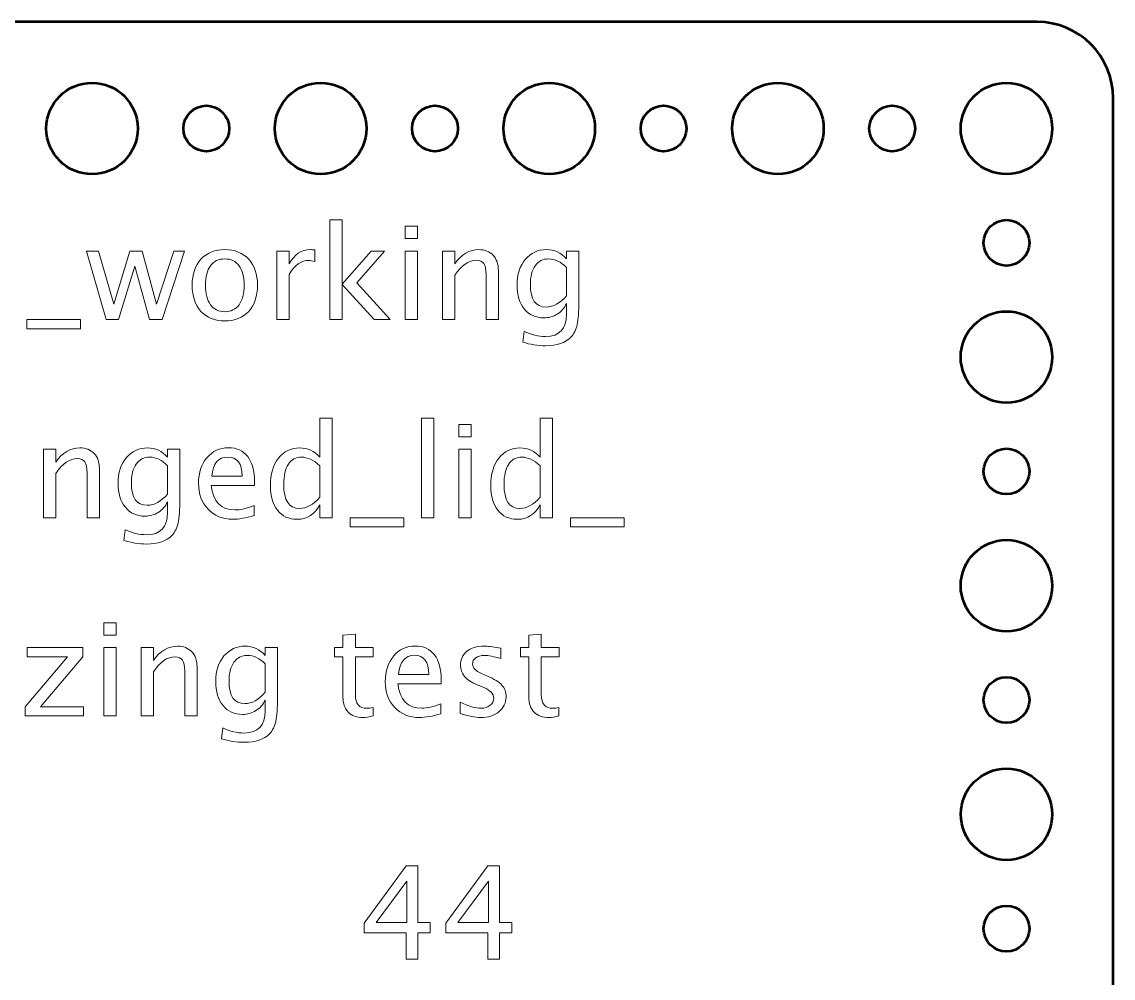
# Model space of a CAD drawing. Header units: centimetres. Extents: x -10.4 to 10.4, y -14.9 to 14.9.
# Drawn here: x 3.29 to 10.45, y 8.67 to 14.95 of the extents above; entities that cross this region are included whole.
import ezdxf

# ---------------------------------------------------------------- set-up
doc = ezdxf.new("R2010")
doc.units = ezdxf.units.CM
doc.header["$MEASUREMENT"] = 0
doc.layers.add('Layer 1', color=7, linetype='Continuous')

msp = doc.modelspace()

# ---------------------------------------------------------------- linework, layer by layer
at = {"layer": 'Layer 1', "lineweight": 53}
for centre, major_axis in [((9.74999, 14.24999), (0, 0.30001)), ((9.75, 13.5), (0, 0.15)), ((9.74999, 12.74999), (0, 0.30001)), ((9.75, 12), (0, 0.15)), ((9.74999, 11.24999), (0, 0.30001)), ((9.75, 10.5), (0, 0.15)), ((9.75001, 9.75001), (0, 0.30001)), ((9.75, 9), (0, 0.15))]:
    msp.add_ellipse(centre, major_axis=major_axis, ratio=1, dxfattribs=at)
for points, knots in [([(-10.45, -14.45), (-10.45, -14.45), (-10.45, 14.45), (-10.45, 14.45), (-10.45, 14.45), (-10.45, 14.72614), (-10.22614, 14.95), (-9.95, 14.95), (-9.95, 14.95), (-9.95, 14.95), (9.95, 14.95), (9.95, 14.95), (9.95, 14.95), (10.22614, 14.95), (10.45, 14.72614), (10.45, 14.45), (10.45, 14.45), (10.45, 14.45), (10.45, -14.45), (10.45, -14.45), (10.45, -14.45), (10.45, -14.72614), (10.22614, -14.95), (9.95, -14.95), (9.95, -14.95), (9.95, -14.95), (-9.95, -14.95), (-9.95, -14.95), (-9.95, -14.95), (-10.22614, -14.95), (-10.45, -14.72614), (-10.45, -14.45)], [0, 0, 0, 0, 0.1111111, 0.1111111, 0.1111111, 0.1111111, 0.2222222, 0.2222222, 0.2222222, 0.2222222, 0.3333333, 0.3333333, 0.3333333, 0.3333333, 0.4444444, 0.4444444, 0.4444444, 0.4444444, 0.5555556, 0.5555556, 0.5555556, 0.5555556, 0.6666667, 0.6666667, 0.6666667, 0.6666667, 0.7777778, 0.7777778, 0.7777778, 0.7777778, 1, 1, 1, 1]), ([(4.05, 14.25), (4.05, 14.41569), (3.91569, 14.55), (3.75, 14.55), (3.75, 14.55), (3.58431, 14.55), (3.45, 14.41569), (3.45, 14.25), (3.45, 14.25), (3.45, 14.08431), (3.58431, 13.95), (3.75, 13.95), (3.75, 13.95), (3.91569, 13.95), (4.05, 14.08431), (4.05, 14.25)], [0, 0, 0, 0, 0.2, 0.2, 0.2, 0.2, 0.4, 0.4, 0.4, 0.4, 0.6, 0.6, 0.6, 0.6, 1, 1, 1, 1]), ([(5.55, 14.25), (5.55, 14.41569), (5.41569, 14.55), (5.25, 14.55), (5.25, 14.55), (5.08431, 14.55), (4.95, 14.41569), (4.95, 14.25), (4.95, 14.25), (4.95, 14.08431), (5.08431, 13.95), (5.25, 13.95), (5.25, 13.95), (5.41569, 13.95), (5.55, 14.08431), (5.55, 14.25)], [0, 0, 0, 0, 0.2, 0.2, 0.2, 0.2, 0.4, 0.4, 0.4, 0.4, 0.6, 0.6, 0.6, 0.6, 1, 1, 1, 1]), ([(7.05, 14.25), (7.05, 14.41569), (6.91569, 14.55), (6.75, 14.55), (6.75, 14.55), (6.58431, 14.55), (6.45, 14.41569), (6.45, 14.25), (6.45, 14.25), (6.45, 14.08431), (6.58431, 13.95), (6.75, 13.95), (6.75, 13.95), (6.91569, 13.95), (7.05, 14.08431), (7.05, 14.25)], [0, 0, 0, 0, 0.2, 0.2, 0.2, 0.2, 0.4, 0.4, 0.4, 0.4, 0.6, 0.6, 0.6, 0.6, 1, 1, 1, 1]), ([(8.55, 14.25), (8.55, 14.41569), (8.41569, 14.55), (8.25, 14.55), (8.25, 14.55), (8.08431, 14.55), (7.95, 14.41569), (7.95, 14.25), (7.95, 14.25), (7.95, 14.08431), (8.08431, 13.95), (8.25, 13.95), (8.25, 13.95), (8.41569, 13.95), (8.55, 14.08431), (8.55, 14.25)], [0, 0, 0, 0, 0.2, 0.2, 0.2, 0.2, 0.4, 0.4, 0.4, 0.4, 0.6, 0.6, 0.6, 0.6, 1, 1, 1, 1]), ([(4.65, 14.25), (4.65, 14.33284), (4.58284, 14.4), (4.5, 14.4), (4.5, 14.4), (4.41716, 14.4), (4.35, 14.33284), (4.35, 14.25), (4.35, 14.25), (4.35, 14.16716), (4.41716, 14.1), (4.5, 14.1), (4.5, 14.1), (4.58284, 14.1), (4.65, 14.16716), (4.65, 14.25)], [0, 0, 0, 0, 0.2, 0.2, 0.2, 0.2, 0.4, 0.4, 0.4, 0.4, 0.6, 0.6, 0.6, 0.6, 1, 1, 1, 1]), ([(6.15, 14.25), (6.15, 14.33284), (6.08284, 14.4), (6, 14.4), (6, 14.4), (5.91716, 14.4), (5.85, 14.33284), (5.85, 14.25), (5.85, 14.25), (5.85, 14.16716), (5.91716, 14.1), (6, 14.1), (6, 14.1), (6.08284, 14.1), (6.15, 14.16716), (6.15, 14.25)], [0, 0, 0, 0, 0.2, 0.2, 0.2, 0.2, 0.4, 0.4, 0.4, 0.4, 0.6, 0.6, 0.6, 0.6, 1, 1, 1, 1]), ([(7.65, 14.25), (7.65, 14.33284), (7.58284, 14.4), (7.5, 14.4), (7.5, 14.4), (7.41716, 14.4), (7.35, 14.33284), (7.35, 14.25), (7.35, 14.25), (7.35, 14.16716), (7.41716, 14.1), (7.5, 14.1), (7.5, 14.1), (7.58284, 14.1), (7.65, 14.16716), (7.65, 14.25)], [0, 0, 0, 0, 0.2, 0.2, 0.2, 0.2, 0.4, 0.4, 0.4, 0.4, 0.6, 0.6, 0.6, 0.6, 1, 1, 1, 1]), ([(9.15, 14.25), (9.15, 14.33284), (9.08284, 14.4), (9, 14.4), (9, 14.4), (8.91716, 14.4), (8.85, 14.33284), (8.85, 14.25), (8.85, 14.25), (8.85, 14.16716), (8.91716, 14.1), (9, 14.1), (9, 14.1), (9.08284, 14.1), (9.15, 14.16716), (9.15, 14.25)], [0, 0, 0, 0, 0.2, 0.2, 0.2, 0.2, 0.4, 0.4, 0.4, 0.4, 0.6, 0.6, 0.6, 0.6, 1, 1, 1, 1])]:
    msp.add_open_spline(points, degree=3, knots=knots, dxfattribs=at)
at = {"layer": 'Layer 1', "color": 5, "lineweight": 9}
for points, knots in [([(5.3092, 12.99732), (5.3092, 12.99732), (5.3092, 13.6501), (5.3092, 13.6501), (5.3092, 13.6501), (5.3092, 13.6501), (5.39048, 13.6501), (5.39048, 13.6501), (5.39048, 13.6501), (5.39048, 13.6501), (5.39048, 13.22832), (5.39048, 13.22832), (5.39048, 13.22832), (5.39048, 13.22832), (5.58098, 13.44606), (5.58098, 13.44606), (5.58098, 13.44606), (5.58098, 13.44606), (5.66875, 13.44606), (5.66875, 13.44606), (5.66875, 13.44606), (5.66875, 13.44606), (5.48672, 13.23665), (5.48672, 13.23665), (5.48672, 13.23665), (5.48672, 13.23665), (5.70685, 12.99732), (5.70685, 12.99732), (5.70685, 12.99732), (5.70685, 12.99732), (5.60215, 12.99732), (5.60215, 12.99732), (5.60215, 12.99732), (5.60215, 12.99732), (5.39048, 13.22747), (5.39048, 13.22747), (5.39048, 13.22747), (5.39048, 13.22747), (5.39048, 12.99732), (5.39048, 12.99732), (5.39048, 12.99732), (5.39048, 12.99732), (5.3092, 12.99732), (5.3092, 12.99732)], [0, 0, 0, 0, 0.0833333, 0.0833333, 0.0833333, 0.0833333, 0.1666667, 0.1666667, 0.1666667, 0.1666667, 0.25, 0.25, 0.25, 0.25, 0.3333333, 0.3333333, 0.3333333, 0.3333333, 0.4166667, 0.4166667, 0.4166667, 0.4166667, 0.5, 0.5, 0.5, 0.5, 0.5833333, 0.5833333, 0.5833333, 0.5833333, 0.6666667, 0.6666667, 0.6666667, 0.6666667, 0.75, 0.75, 0.75, 0.75, 0.8333333, 0.8333333, 0.8333333, 0.8333333, 1, 1, 1, 1]), ([(5.80408, 13.52818), (5.80408, 13.52818), (5.80408, 13.60946), (5.80408, 13.60946), (5.80408, 13.60946), (5.80408, 13.60946), (5.88536, 13.60946), (5.88536, 13.60946), (5.88536, 13.60946), (5.88536, 13.60946), (5.88536, 13.52818), (5.88536, 13.52818), (5.88536, 13.52818), (5.88536, 13.52818), (5.80408, 13.52818), (5.80408, 13.52818)], [0, 0, 0, 0, 0.2, 0.2, 0.2, 0.2, 0.4, 0.4, 0.4, 0.4, 0.6, 0.6, 0.6, 0.6, 1, 1, 1, 1]), ([(3.84276, 12.99732), (3.84276, 12.99732), (3.71407, 13.44606), (3.71407, 13.44606), (3.71407, 13.44606), (3.71407, 13.44606), (3.79337, 13.44606), (3.79337, 13.44606), (3.79337, 13.44606), (3.79337, 13.44606), (3.89201, 13.09765), (3.89201, 13.09765), (3.89201, 13.09765), (3.89201, 13.09765), (3.99841, 13.44606), (3.99841, 13.44606), (3.99841, 13.44606), (3.99841, 13.44606), (4.07969, 13.44606), (4.07969, 13.44606), (4.07969, 13.44606), (4.07969, 13.44606), (4.17325, 13.09821), (4.17325, 13.09821), (4.17325, 13.09821), (4.17325, 13.09821), (4.28642, 13.44606), (4.28642, 13.44606), (4.28642, 13.44606), (4.28642, 13.44606), (4.35585, 13.44606), (4.35585, 13.44606), (4.35585, 13.44606), (4.35585, 13.44606), (4.20937, 12.99732), (4.20937, 12.99732), (4.20937, 12.99732), (4.20937, 12.99732), (4.12809, 12.99732), (4.12809, 12.99732), (4.12809, 12.99732), (4.12809, 12.99732), (4.03185, 13.34728), (4.03185, 13.34728), (4.03185, 13.34728), (4.03185, 13.34728), (3.92404, 12.99732), (3.92404, 12.99732), (3.92404, 12.99732), (3.92404, 12.99732), (3.84276, 12.99732), (3.84276, 12.99732)], [0, 0, 0, 0, 0.0714286, 0.0714286, 0.0714286, 0.0714286, 0.1428571, 0.1428571, 0.1428571, 0.1428571, 0.2142857, 0.2142857, 0.2142857, 0.2142857, 0.2857143, 0.2857143, 0.2857143, 0.2857143, 0.3571429, 0.3571429, 0.3571429, 0.3571429, 0.4285714, 0.4285714, 0.4285714, 0.4285714, 0.5, 0.5, 0.5, 0.5, 0.5714286, 0.5714286, 0.5714286, 0.5714286, 0.6428571, 0.6428571, 0.6428571, 0.6428571, 0.7142857, 0.7142857, 0.7142857, 0.7142857, 0.7857143, 0.7857143, 0.7857143, 0.7857143, 0.8571429, 0.8571429, 0.8571429, 0.8571429, 1, 1, 1, 1]), ([(4.62128, 12.98716), (4.55538, 12.98716), (4.50317, 13.00819), (4.46478, 13.05024), (4.46478, 13.05024), (4.42626, 13.09229), (4.40707, 13.14944), (4.40707, 13.22155), (4.40707, 13.22155), (4.40707, 13.29351), (4.42626, 13.35052), (4.46478, 13.39243), (4.46478, 13.39243), (4.50317, 13.43434), (4.55538, 13.45537), (4.62128, 13.45537), (4.62128, 13.45537), (4.68718, 13.45537), (4.73939, 13.43434), (4.77777, 13.39243), (4.77777, 13.39243), (4.81629, 13.35052), (4.83549, 13.29351), (4.83549, 13.22155), (4.83549, 13.22155), (4.83549, 13.14944), (4.81629, 13.09229), (4.77777, 13.05024), (4.77777, 13.05024), (4.73939, 13.00819), (4.68718, 12.98716), (4.62128, 12.98716)], [0, 0, 0, 0, 0.1111111, 0.1111111, 0.1111111, 0.1111111, 0.2222222, 0.2222222, 0.2222222, 0.2222222, 0.3333333, 0.3333333, 0.3333333, 0.3333333, 0.4444444, 0.4444444, 0.4444444, 0.4444444, 0.5555556, 0.5555556, 0.5555556, 0.5555556, 0.6666667, 0.6666667, 0.6666667, 0.6666667, 0.7777778, 0.7777778, 0.7777778, 0.7777778, 1, 1, 1, 1]), ([(4.62114, 13.04812), (4.66135, 13.04812), (4.69268, 13.06322), (4.71498, 13.09356), (4.71498, 13.09356), (4.73713, 13.12376), (4.74828, 13.16651), (4.74828, 13.22155), (4.74828, 13.22155), (4.74828, 13.27644), (4.73713, 13.31905), (4.71498, 13.34925), (4.71498, 13.34925), (4.69268, 13.37931), (4.66135, 13.39441), (4.62114, 13.39441), (4.62114, 13.39441), (4.58078, 13.39441), (4.54945, 13.37931), (4.52744, 13.34925), (4.52744, 13.34925), (4.50528, 13.31905), (4.49428, 13.27644), (4.49428, 13.22155), (4.49428, 13.22155), (4.49428, 13.16651), (4.50528, 13.12376), (4.52744, 13.09356), (4.52744, 13.09356), (4.54945, 13.06322), (4.58078, 13.04812), (4.62114, 13.04812)], [0, 0, 0, 0, 0.1111111, 0.1111111, 0.1111111, 0.1111111, 0.2222222, 0.2222222, 0.2222222, 0.2222222, 0.3333333, 0.3333333, 0.3333333, 0.3333333, 0.4444444, 0.4444444, 0.4444444, 0.4444444, 0.5555556, 0.5555556, 0.5555556, 0.5555556, 0.6666667, 0.6666667, 0.6666667, 0.6666667, 0.7777778, 0.7777778, 0.7777778, 0.7777778, 1, 1, 1, 1]), ([(4.96277, 12.99732), (4.96277, 12.99732), (4.96277, 13.44606), (4.96277, 13.44606), (4.96277, 13.44606), (4.96277, 13.44606), (5.04405, 13.44606), (5.04405, 13.44606), (5.04405, 13.44606), (5.04405, 13.44606), (5.04405, 13.36125), (5.04405, 13.36125), (5.04405, 13.36125), (5.07637, 13.42404), (5.12321, 13.45537), (5.18474, 13.45537), (5.18474, 13.45537), (5.19306, 13.45537), (5.20181, 13.45466), (5.21084, 13.45325), (5.21084, 13.45325), (5.21084, 13.45325), (5.21084, 13.37719), (5.21084, 13.37719), (5.21084, 13.37719), (5.19673, 13.38185), (5.18432, 13.38425), (5.17359, 13.38425), (5.17359, 13.38425), (5.12194, 13.38425), (5.07876, 13.35377), (5.04405, 13.29267), (5.04405, 13.29267), (5.04405, 13.29267), (5.04405, 12.99732), (5.04405, 12.99732), (5.04405, 12.99732), (5.04405, 12.99732), (4.96277, 12.99732), (4.96277, 12.99732)], [0, 0, 0, 0, 0.0909091, 0.0909091, 0.0909091, 0.0909091, 0.1818182, 0.1818182, 0.1818182, 0.1818182, 0.2727273, 0.2727273, 0.2727273, 0.2727273, 0.3636364, 0.3636364, 0.3636364, 0.3636364, 0.4545455, 0.4545455, 0.4545455, 0.4545455, 0.5454545, 0.5454545, 0.5454545, 0.5454545, 0.6363636, 0.6363636, 0.6363636, 0.6363636, 0.7272727, 0.7272727, 0.7272727, 0.7272727, 0.8181818, 0.8181818, 0.8181818, 0.8181818, 1, 1, 1, 1]), ([(5.80408, 12.99732), (5.80408, 12.99732), (5.80408, 13.44606), (5.80408, 13.44606), (5.80408, 13.44606), (5.80408, 13.44606), (5.88536, 13.44606), (5.88536, 13.44606), (5.88536, 13.44606), (5.88536, 13.44606), (5.88536, 12.99732), (5.88536, 12.99732), (5.88536, 12.99732), (5.88536, 12.99732), (5.80408, 12.99732), (5.80408, 12.99732)], [0, 0, 0, 0, 0.2, 0.2, 0.2, 0.2, 0.4, 0.4, 0.4, 0.4, 0.6, 0.6, 0.6, 0.6, 1, 1, 1, 1]), ([(6.04877, 12.99732), (6.04877, 12.99732), (6.04877, 13.44606), (6.04877, 13.44606), (6.04877, 13.44606), (6.04877, 13.44606), (6.13005, 13.44606), (6.13005, 13.44606), (6.13005, 13.44606), (6.13005, 13.44606), (6.13005, 13.36125), (6.13005, 13.36125), (6.13005, 13.36125), (6.17309, 13.42404), (6.22587, 13.45537), (6.28824, 13.45537), (6.28824, 13.45537), (6.32747, 13.45537), (6.35865, 13.44309), (6.38165, 13.4184), (6.38165, 13.4184), (6.40465, 13.39384), (6.41623, 13.36068), (6.41623, 13.3192), (6.41623, 13.3192), (6.41623, 13.3192), (6.41623, 12.99732), (6.41623, 12.99732), (6.41623, 12.99732), (6.41623, 12.99732), (6.33494, 12.99732), (6.33494, 12.99732), (6.33494, 12.99732), (6.33494, 12.99732), (6.33494, 13.29267), (6.33494, 13.29267), (6.33494, 13.29267), (6.33494, 13.32597), (6.33001, 13.34968), (6.32027, 13.36379), (6.32027, 13.36379), (6.31039, 13.37804), (6.29416, 13.38509), (6.27144, 13.38509), (6.27144, 13.38509), (6.22149, 13.38509), (6.17436, 13.3525), (6.13005, 13.2873), (6.13005, 13.2873), (6.13005, 13.2873), (6.13005, 12.99732), (6.13005, 12.99732), (6.13005, 12.99732), (6.13005, 12.99732), (6.04877, 12.99732), (6.04877, 12.99732)], [0, 0, 0, 0, 0.0666667, 0.0666667, 0.0666667, 0.0666667, 0.1333333, 0.1333333, 0.1333333, 0.1333333, 0.2, 0.2, 0.2, 0.2, 0.2666667, 0.2666667, 0.2666667, 0.2666667, 0.3333333, 0.3333333, 0.3333333, 0.3333333, 0.4, 0.4, 0.4, 0.4, 0.4666667, 0.4666667, 0.4666667, 0.4666667, 0.5333333, 0.5333333, 0.5333333, 0.5333333, 0.6, 0.6, 0.6, 0.6, 0.6666667, 0.6666667, 0.6666667, 0.6666667, 0.7333333, 0.7333333, 0.7333333, 0.7333333, 0.8, 0.8, 0.8, 0.8, 0.8666667, 0.8666667, 0.8666667, 0.8666667, 1, 1, 1, 1]), ([(6.57596, 12.84831), (6.57596, 12.84831), (6.58556, 12.91858), (6.58556, 12.91858), (6.58556, 12.91858), (6.63269, 12.89657), (6.6794, 12.88556), (6.72554, 12.88556), (6.72554, 12.88556), (6.81712, 12.88556), (6.86298, 12.9341), (6.86298, 13.03105), (6.86298, 13.03105), (6.86298, 13.03105), (6.86298, 13.1016), (6.86298, 13.1016), (6.86298, 13.1016), (6.84887, 13.07183), (6.82884, 13.04883), (6.80273, 13.03232), (6.80273, 13.03232), (6.77662, 13.01581), (6.74756, 13.00748), (6.71552, 13.00748), (6.71552, 13.00748), (6.6612, 13.00748), (6.61816, 13.02695), (6.58641, 13.0659), (6.58641, 13.0659), (6.55466, 13.10485), (6.53871, 13.15762), (6.53871, 13.22423), (6.53871, 13.22423), (6.53871, 13.29238), (6.55677, 13.34798), (6.5929, 13.39102), (6.5929, 13.39102), (6.62916, 13.43392), (6.67587, 13.45537), (6.7333, 13.45537), (6.7333, 13.45537), (6.78354, 13.45537), (6.82686, 13.43505), (6.86298, 13.39427), (6.86298, 13.39427), (6.86298, 13.39427), (6.86298, 13.44606), (6.86298, 13.44606), (6.86298, 13.44606), (6.86298, 13.44606), (6.94427, 13.44606), (6.94427, 13.44606), (6.94427, 13.44606), (6.94427, 13.44606), (6.94427, 13.1198), (6.94427, 13.1198), (6.94427, 13.1198), (6.94427, 13.04967), (6.9406, 12.99774), (6.93326, 12.96402), (6.93326, 12.96402), (6.92606, 12.93029), (6.91223, 12.90263), (6.89219, 12.88119), (6.89219, 12.88119), (6.85663, 12.84351), (6.80104, 12.8246), (6.72554, 12.8246), (6.72554, 12.8246), (6.67375, 12.8246), (6.62394, 12.8325), (6.57596, 12.84831)], [0, 0, 0, 0, 0.0526316, 0.0526316, 0.0526316, 0.0526316, 0.1052632, 0.1052632, 0.1052632, 0.1052632, 0.1578947, 0.1578947, 0.1578947, 0.1578947, 0.2105263, 0.2105263, 0.2105263, 0.2105263, 0.2631579, 0.2631579, 0.2631579, 0.2631579, 0.3157895, 0.3157895, 0.3157895, 0.3157895, 0.3684211, 0.3684211, 0.3684211, 0.3684211, 0.4210526, 0.4210526, 0.4210526, 0.4210526, 0.4736842, 0.4736842, 0.4736842, 0.4736842, 0.5263158, 0.5263158, 0.5263158, 0.5263158, 0.5789474, 0.5789474, 0.5789474, 0.5789474, 0.6315789, 0.6315789, 0.6315789, 0.6315789, 0.6842105, 0.6842105, 0.6842105, 0.6842105, 0.7368421, 0.7368421, 0.7368421, 0.7368421, 0.7894737, 0.7894737, 0.7894737, 0.7894737, 0.8421053, 0.8421053, 0.8421053, 0.8421053, 0.8947368, 0.8947368, 0.8947368, 0.8947368, 1, 1, 1, 1]), ([(6.86298, 13.15254), (6.86298, 13.15254), (6.86298, 13.33867), (6.86298, 13.33867), (6.86298, 13.33867), (6.82714, 13.37578), (6.78805, 13.39441), (6.74586, 13.39441), (6.74586, 13.39441), (6.70833, 13.39441), (6.67898, 13.37945), (6.65781, 13.34939), (6.65781, 13.34939), (6.6365, 13.31948), (6.62592, 13.27785), (6.62592, 13.22479), (6.62592, 13.22479), (6.62592, 13.12728), (6.66049, 13.0786), (6.72978, 13.0786), (6.72978, 13.0786), (6.77691, 13.0786), (6.82136, 13.10329), (6.86298, 13.15254)], [0, 0, 0, 0, 0.1428571, 0.1428571, 0.1428571, 0.1428571, 0.2857143, 0.2857143, 0.2857143, 0.2857143, 0.4285714, 0.4285714, 0.4285714, 0.4285714, 0.5714286, 0.5714286, 0.5714286, 0.5714286, 0.7142857, 0.7142857, 0.7142857, 0.7142857, 1, 1, 1, 1]), ([(3.32121, 12.93636), (3.32121, 12.93636), (3.32121, 12.99732), (3.32121, 12.99732), (3.32121, 12.99732), (3.32121, 12.99732), (3.67342, 12.99732), (3.67342, 12.99732), (3.67342, 12.99732), (3.67342, 12.99732), (3.67342, 12.93636), (3.67342, 12.93636), (3.67342, 12.93636), (3.67342, 12.93636), (3.32121, 12.93636), (3.32121, 12.93636)], [0, 0, 0, 0, 0.2, 0.2, 0.2, 0.2, 0.4, 0.4, 0.4, 0.4, 0.6, 0.6, 0.6, 0.6, 1, 1, 1, 1]), ([(5.24471, 11.69628), (5.24471, 11.69628), (5.24471, 11.78052), (5.24471, 11.78052), (5.24471, 11.78052), (5.21155, 11.71759), (5.1616, 11.68612), (5.09485, 11.68612), (5.09485, 11.68612), (5.04067, 11.68612), (4.99805, 11.70573), (4.96701, 11.7451), (4.96701, 11.7451), (4.93596, 11.78447), (4.92044, 11.83824), (4.92044, 11.9064), (4.92044, 11.9064), (4.92044, 11.9809), (4.93808, 12.04087), (4.97322, 12.08631), (4.97322, 12.08631), (5.00849, 12.13161), (5.05478, 12.15433), (5.11221, 12.15433), (5.11221, 12.15433), (5.16541, 12.15433), (5.20972, 12.13401), (5.24471, 12.09323), (5.24471, 12.09323), (5.24471, 12.09323), (5.24471, 12.34906), (5.24471, 12.34906), (5.24471, 12.34906), (5.24471, 12.34906), (5.326, 12.34906), (5.326, 12.34906), (5.326, 12.34906), (5.326, 12.34906), (5.326, 11.69628), (5.326, 11.69628), (5.326, 11.69628), (5.326, 11.69628), (5.24471, 11.69628), (5.24471, 11.69628)], [0, 0, 0, 0, 0.0833333, 0.0833333, 0.0833333, 0.0833333, 0.1666667, 0.1666667, 0.1666667, 0.1666667, 0.25, 0.25, 0.25, 0.25, 0.3333333, 0.3333333, 0.3333333, 0.3333333, 0.4166667, 0.4166667, 0.4166667, 0.4166667, 0.5, 0.5, 0.5, 0.5, 0.5833333, 0.5833333, 0.5833333, 0.5833333, 0.6666667, 0.6666667, 0.6666667, 0.6666667, 0.75, 0.75, 0.75, 0.75, 0.8333333, 0.8333333, 0.8333333, 0.8333333, 1, 1, 1, 1]), ([(5.91218, 11.69628), (5.91218, 11.69628), (5.91218, 12.34906), (5.91218, 12.34906), (5.91218, 12.34906), (5.91218, 12.34906), (5.99346, 12.34906), (5.99346, 12.34906), (5.99346, 12.34906), (5.99346, 12.34906), (5.99346, 11.69628), (5.99346, 11.69628), (5.99346, 11.69628), (5.99346, 11.69628), (5.91218, 11.69628), (5.91218, 11.69628)], [0, 0, 0, 0, 0.2, 0.2, 0.2, 0.2, 0.4, 0.4, 0.4, 0.4, 0.6, 0.6, 0.6, 0.6, 1, 1, 1, 1]), ([(6.69027, 11.69628), (6.69027, 11.69628), (6.69027, 11.78052), (6.69027, 11.78052), (6.69027, 11.78052), (6.65711, 11.71759), (6.60716, 11.68612), (6.54041, 11.68612), (6.54041, 11.68612), (6.48623, 11.68612), (6.44361, 11.70573), (6.41257, 11.7451), (6.41257, 11.7451), (6.38152, 11.78447), (6.366, 11.83824), (6.366, 11.9064), (6.366, 11.9064), (6.366, 11.9809), (6.38364, 12.04087), (6.41878, 12.08631), (6.41878, 12.08631), (6.45405, 12.13161), (6.50034, 12.15433), (6.55777, 12.15433), (6.55777, 12.15433), (6.61097, 12.15433), (6.65528, 12.13401), (6.69027, 12.09323), (6.69027, 12.09323), (6.69027, 12.09323), (6.69027, 12.34906), (6.69027, 12.34906), (6.69027, 12.34906), (6.69027, 12.34906), (6.77156, 12.34906), (6.77156, 12.34906), (6.77156, 12.34906), (6.77156, 12.34906), (6.77156, 11.69628), (6.77156, 11.69628), (6.77156, 11.69628), (6.77156, 11.69628), (6.69027, 11.69628), (6.69027, 11.69628)], [0, 0, 0, 0, 0.0833333, 0.0833333, 0.0833333, 0.0833333, 0.1666667, 0.1666667, 0.1666667, 0.1666667, 0.25, 0.25, 0.25, 0.25, 0.3333333, 0.3333333, 0.3333333, 0.3333333, 0.4166667, 0.4166667, 0.4166667, 0.4166667, 0.5, 0.5, 0.5, 0.5, 0.5833333, 0.5833333, 0.5833333, 0.5833333, 0.6666667, 0.6666667, 0.6666667, 0.6666667, 0.75, 0.75, 0.75, 0.75, 0.8333333, 0.8333333, 0.8333333, 0.8333333, 1, 1, 1, 1]), ([(6.15687, 12.22714), (6.15687, 12.22714), (6.15687, 12.30842), (6.15687, 12.30842), (6.15687, 12.30842), (6.15687, 12.30842), (6.23815, 12.30842), (6.23815, 12.30842), (6.23815, 12.30842), (6.23815, 12.30842), (6.23815, 12.22714), (6.23815, 12.22714), (6.23815, 12.22714), (6.23815, 12.22714), (6.15687, 12.22714), (6.15687, 12.22714)], [0, 0, 0, 0, 0.2, 0.2, 0.2, 0.2, 0.4, 0.4, 0.4, 0.4, 0.6, 0.6, 0.6, 0.6, 1, 1, 1, 1]), ([(3.43086, 11.69628), (3.43086, 11.69628), (3.43086, 12.14502), (3.43086, 12.14502), (3.43086, 12.14502), (3.43086, 12.14502), (3.51214, 12.14502), (3.51214, 12.14502), (3.51214, 12.14502), (3.51214, 12.14502), (3.51214, 12.06021), (3.51214, 12.06021), (3.51214, 12.06021), (3.55518, 12.123), (3.60796, 12.15433), (3.67033, 12.15433), (3.67033, 12.15433), (3.70956, 12.15433), (3.74074, 12.14205), (3.76374, 12.11736), (3.76374, 12.11736), (3.78674, 12.0928), (3.79832, 12.05964), (3.79832, 12.01816), (3.79832, 12.01816), (3.79832, 12.01816), (3.79832, 11.69628), (3.79832, 11.69628), (3.79832, 11.69628), (3.79832, 11.69628), (3.71703, 11.69628), (3.71703, 11.69628), (3.71703, 11.69628), (3.71703, 11.69628), (3.71703, 11.99163), (3.71703, 11.99163), (3.71703, 11.99163), (3.71703, 12.02493), (3.7121, 12.04864), (3.70236, 12.06275), (3.70236, 12.06275), (3.69248, 12.077), (3.67625, 12.08405), (3.65353, 12.08405), (3.65353, 12.08405), (3.60358, 12.08405), (3.55645, 12.05146), (3.51214, 11.98626), (3.51214, 11.98626), (3.51214, 11.98626), (3.51214, 11.69628), (3.51214, 11.69628), (3.51214, 11.69628), (3.51214, 11.69628), (3.43086, 11.69628), (3.43086, 11.69628)], [0, 0, 0, 0, 0.0666667, 0.0666667, 0.0666667, 0.0666667, 0.1333333, 0.1333333, 0.1333333, 0.1333333, 0.2, 0.2, 0.2, 0.2, 0.2666667, 0.2666667, 0.2666667, 0.2666667, 0.3333333, 0.3333333, 0.3333333, 0.3333333, 0.4, 0.4, 0.4, 0.4, 0.4666667, 0.4666667, 0.4666667, 0.4666667, 0.5333333, 0.5333333, 0.5333333, 0.5333333, 0.6, 0.6, 0.6, 0.6, 0.6666667, 0.6666667, 0.6666667, 0.6666667, 0.7333333, 0.7333333, 0.7333333, 0.7333333, 0.8, 0.8, 0.8, 0.8, 0.8666667, 0.8666667, 0.8666667, 0.8666667, 1, 1, 1, 1]), ([(3.95805, 11.54727), (3.95805, 11.54727), (3.96765, 11.61754), (3.96765, 11.61754), (3.96765, 11.61754), (4.01478, 11.59553), (4.06149, 11.58452), (4.10763, 11.58452), (4.10763, 11.58452), (4.19921, 11.58452), (4.24507, 11.63306), (4.24507, 11.73001), (4.24507, 11.73001), (4.24507, 11.73001), (4.24507, 11.80056), (4.24507, 11.80056), (4.24507, 11.80056), (4.23096, 11.77079), (4.21093, 11.74779), (4.18482, 11.73128), (4.18482, 11.73128), (4.15871, 11.71477), (4.12965, 11.70644), (4.09761, 11.70644), (4.09761, 11.70644), (4.04329, 11.70644), (4.00025, 11.72591), (3.9685, 11.76486), (3.9685, 11.76486), (3.93675, 11.80381), (3.9208, 11.85658), (3.9208, 11.92319), (3.9208, 11.92319), (3.9208, 11.99134), (3.93886, 12.04694), (3.97499, 12.08998), (3.97499, 12.08998), (4.01125, 12.13288), (4.05796, 12.15433), (4.11539, 12.15433), (4.11539, 12.15433), (4.16563, 12.15433), (4.20895, 12.13401), (4.24507, 12.09323), (4.24507, 12.09323), (4.24507, 12.09323), (4.24507, 12.14502), (4.24507, 12.14502), (4.24507, 12.14502), (4.24507, 12.14502), (4.32636, 12.14502), (4.32636, 12.14502), (4.32636, 12.14502), (4.32636, 12.14502), (4.32636, 11.81876), (4.32636, 11.81876), (4.32636, 11.81876), (4.32636, 11.74863), (4.32269, 11.6967), (4.31535, 11.66298), (4.31535, 11.66298), (4.30815, 11.62925), (4.29432, 11.60159), (4.27428, 11.58015), (4.27428, 11.58015), (4.23872, 11.54247), (4.18313, 11.52356), (4.10763, 11.52356), (4.10763, 11.52356), (4.05584, 11.52356), (4.00603, 11.53146), (3.95805, 11.54727)], [0, 0, 0, 0, 0.0526316, 0.0526316, 0.0526316, 0.0526316, 0.1052632, 0.1052632, 0.1052632, 0.1052632, 0.1578947, 0.1578947, 0.1578947, 0.1578947, 0.2105263, 0.2105263, 0.2105263, 0.2105263, 0.2631579, 0.2631579, 0.2631579, 0.2631579, 0.3157895, 0.3157895, 0.3157895, 0.3157895, 0.3684211, 0.3684211, 0.3684211, 0.3684211, 0.4210526, 0.4210526, 0.4210526, 0.4210526, 0.4736842, 0.4736842, 0.4736842, 0.4736842, 0.5263158, 0.5263158, 0.5263158, 0.5263158, 0.5789474, 0.5789474, 0.5789474, 0.5789474, 0.6315789, 0.6315789, 0.6315789, 0.6315789, 0.6842105, 0.6842105, 0.6842105, 0.6842105, 0.7368421, 0.7368421, 0.7368421, 0.7368421, 0.7894737, 0.7894737, 0.7894737, 0.7894737, 0.8421053, 0.8421053, 0.8421053, 0.8421053, 0.8947368, 0.8947368, 0.8947368, 0.8947368, 1, 1, 1, 1]), ([(4.81361, 11.71067), (4.759, 11.6943), (4.7123, 11.68612), (4.67335, 11.68612), (4.67335, 11.68612), (4.60689, 11.68612), (4.55284, 11.70813), (4.51121, 11.75202), (4.51121, 11.75202), (4.46958, 11.7959), (4.4487, 11.85277), (4.4487, 11.92276), (4.4487, 11.92276), (4.4487, 11.99064), (4.46704, 12.04638), (4.50387, 12.08998), (4.50387, 12.08998), (4.5407, 12.13344), (4.58784, 12.15518), (4.64527, 12.15518), (4.64527, 12.15518), (4.6996, 12.15518), (4.74165, 12.13584), (4.77128, 12.09718), (4.77128, 12.09718), (4.80091, 12.05851), (4.81573, 12.00376), (4.81573, 11.93278), (4.81573, 11.93278), (4.81573, 11.93278), (4.81531, 11.90795), (4.81531, 11.90795), (4.81531, 11.90795), (4.81531, 11.90795), (4.53167, 11.90795), (4.53167, 11.90795), (4.53167, 11.90795), (4.54353, 11.8007), (4.59588, 11.74708), (4.68859, 11.74708), (4.68859, 11.74708), (4.7226, 11.74708), (4.76423, 11.75668), (4.81361, 11.77587), (4.81361, 11.77587), (4.81361, 11.77587), (4.81361, 11.71067), (4.81361, 11.71067)], [0, 0, 0, 0, 0.0769231, 0.0769231, 0.0769231, 0.0769231, 0.1538462, 0.1538462, 0.1538462, 0.1538462, 0.2307692, 0.2307692, 0.2307692, 0.2307692, 0.3076923, 0.3076923, 0.3076923, 0.3076923, 0.3846154, 0.3846154, 0.3846154, 0.3846154, 0.4615385, 0.4615385, 0.4615385, 0.4615385, 0.5384615, 0.5384615, 0.5384615, 0.5384615, 0.6153846, 0.6153846, 0.6153846, 0.6153846, 0.6923077, 0.6923077, 0.6923077, 0.6923077, 0.7692308, 0.7692308, 0.7692308, 0.7692308, 0.8461538, 0.8461538, 0.8461538, 0.8461538, 1, 1, 1, 1]), ([(6.15687, 11.69628), (6.15687, 11.69628), (6.15687, 12.14502), (6.15687, 12.14502), (6.15687, 12.14502), (6.15687, 12.14502), (6.23815, 12.14502), (6.23815, 12.14502), (6.23815, 12.14502), (6.23815, 12.14502), (6.23815, 11.69628), (6.23815, 11.69628), (6.23815, 11.69628), (6.23815, 11.69628), (6.15687, 11.69628), (6.15687, 11.69628)], [0, 0, 0, 0, 0.2, 0.2, 0.2, 0.2, 0.4, 0.4, 0.4, 0.4, 0.6, 0.6, 0.6, 0.6, 1, 1, 1, 1]), ([(4.24507, 11.8515), (4.24507, 11.8515), (4.24507, 12.03763), (4.24507, 12.03763), (4.24507, 12.03763), (4.20923, 12.07474), (4.17014, 12.09337), (4.12795, 12.09337), (4.12795, 12.09337), (4.09042, 12.09337), (4.06107, 12.07841), (4.0399, 12.04835), (4.0399, 12.04835), (4.01859, 12.01844), (4.00801, 11.97681), (4.00801, 11.92375), (4.00801, 11.92375), (4.00801, 11.82624), (4.04258, 11.77756), (4.11187, 11.77756), (4.11187, 11.77756), (4.159, 11.77756), (4.20345, 11.80225), (4.24507, 11.8515)], [0, 0, 0, 0, 0.1428571, 0.1428571, 0.1428571, 0.1428571, 0.2857143, 0.2857143, 0.2857143, 0.2857143, 0.4285714, 0.4285714, 0.4285714, 0.4285714, 0.5714286, 0.5714286, 0.5714286, 0.5714286, 0.7142857, 0.7142857, 0.7142857, 0.7142857, 1, 1, 1, 1]), ([(4.53591, 11.96891), (4.53591, 11.96891), (4.73403, 11.96891), (4.73403, 11.96891), (4.73403, 11.96891), (4.73403, 12.05245), (4.70284, 12.09421), (4.64061, 12.09421), (4.64061, 12.09421), (4.57796, 12.09421), (4.5431, 12.05245), (4.53591, 11.96891)], [0, 0, 0, 0, 0.25, 0.25, 0.25, 0.25, 0.5, 0.5, 0.5, 0.5, 1, 1, 1, 1]), ([(5.24471, 12.03763), (5.20252, 12.07474), (5.16259, 12.09337), (5.12477, 12.09337), (5.12477, 12.09337), (5.08752, 12.09337), (5.05873, 12.07785), (5.03827, 12.04666), (5.03827, 12.04666), (5.01781, 12.01562), (5.00765, 11.97159), (5.00765, 11.91458), (5.00765, 11.91458), (5.00765, 11.80973), (5.04236, 11.75724), (5.11193, 11.75724), (5.11193, 11.75724), (5.15708, 11.75724), (5.20139, 11.78193), (5.24471, 11.83118), (5.24471, 11.83118), (5.24471, 11.83118), (5.24471, 12.03763), (5.24471, 12.03763)], [0, 0, 0, 0, 0.1428571, 0.1428571, 0.1428571, 0.1428571, 0.2857143, 0.2857143, 0.2857143, 0.2857143, 0.4285714, 0.4285714, 0.4285714, 0.4285714, 0.5714286, 0.5714286, 0.5714286, 0.5714286, 0.7142857, 0.7142857, 0.7142857, 0.7142857, 1, 1, 1, 1]), ([(6.69027, 12.03763), (6.64808, 12.07474), (6.60815, 12.09337), (6.57033, 12.09337), (6.57033, 12.09337), (6.53308, 12.09337), (6.50429, 12.07785), (6.48383, 12.04666), (6.48383, 12.04666), (6.46337, 12.01562), (6.45321, 11.97159), (6.45321, 11.91458), (6.45321, 11.91458), (6.45321, 11.80973), (6.48792, 11.75724), (6.55749, 11.75724), (6.55749, 11.75724), (6.60264, 11.75724), (6.64695, 11.78193), (6.69027, 11.83118), (6.69027, 11.83118), (6.69027, 11.83118), (6.69027, 12.03763), (6.69027, 12.03763)], [0, 0, 0, 0, 0.1428571, 0.1428571, 0.1428571, 0.1428571, 0.2857143, 0.2857143, 0.2857143, 0.2857143, 0.4285714, 0.4285714, 0.4285714, 0.4285714, 0.5714286, 0.5714286, 0.5714286, 0.5714286, 0.7142857, 0.7142857, 0.7142857, 0.7142857, 1, 1, 1, 1]), ([(5.44312, 11.63532), (5.44312, 11.63532), (5.44312, 11.69628), (5.44312, 11.69628), (5.44312, 11.69628), (5.44312, 11.69628), (5.79533, 11.69628), (5.79533, 11.69628), (5.79533, 11.69628), (5.79533, 11.69628), (5.79533, 11.63532), (5.79533, 11.63532), (5.79533, 11.63532), (5.79533, 11.63532), (5.44312, 11.63532), (5.44312, 11.63532)], [0, 0, 0, 0, 0.2, 0.2, 0.2, 0.2, 0.4, 0.4, 0.4, 0.4, 0.6, 0.6, 0.6, 0.6, 1, 1, 1, 1]), ([(6.88868, 11.63532), (6.88868, 11.63532), (6.88868, 11.69628), (6.88868, 11.69628), (6.88868, 11.69628), (6.88868, 11.69628), (7.24089, 11.69628), (7.24089, 11.69628), (7.24089, 11.69628), (7.24089, 11.69628), (7.24089, 11.63532), (7.24089, 11.63532), (7.24089, 11.63532), (7.24089, 11.63532), (6.88868, 11.63532), (6.88868, 11.63532)], [0, 0, 0, 0, 0.2, 0.2, 0.2, 0.2, 0.4, 0.4, 0.4, 0.4, 0.6, 0.6, 0.6, 0.6, 1, 1, 1, 1]), ([(3.82703, 10.9261), (3.82703, 10.9261), (3.82703, 11.00738), (3.82703, 11.00738), (3.82703, 11.00738), (3.82703, 11.00738), (3.90831, 11.00738), (3.90831, 11.00738), (3.90831, 11.00738), (3.90831, 11.00738), (3.90831, 10.9261), (3.90831, 10.9261), (3.90831, 10.9261), (3.90831, 10.9261), (3.82703, 10.9261), (3.82703, 10.9261)], [0, 0, 0, 0, 0.2, 0.2, 0.2, 0.2, 0.4, 0.4, 0.4, 0.4, 0.6, 0.6, 0.6, 0.6, 1, 1, 1, 1]), ([(5.59361, 10.39538), (5.56849, 10.38847), (5.54662, 10.38508), (5.52814, 10.38508), (5.52814, 10.38508), (5.48665, 10.38508), (5.45433, 10.39693), (5.43119, 10.42064), (5.43119, 10.42064), (5.40791, 10.44435), (5.39634, 10.47723), (5.39634, 10.51942), (5.39634, 10.51942), (5.39634, 10.51942), (5.39634, 10.78301), (5.39634, 10.78301), (5.39634, 10.78301), (5.39634, 10.78301), (5.34017, 10.78301), (5.34017, 10.78301), (5.34017, 10.78301), (5.34017, 10.78301), (5.34017, 10.84398), (5.34017, 10.84398), (5.34017, 10.84398), (5.34017, 10.84398), (5.39634, 10.84398), (5.39634, 10.84398), (5.39634, 10.84398), (5.39634, 10.84398), (5.39634, 10.92511), (5.39634, 10.92511), (5.39634, 10.92511), (5.39634, 10.92511), (5.47762, 10.93288), (5.47762, 10.93288), (5.47762, 10.93288), (5.47762, 10.93288), (5.47762, 10.84398), (5.47762, 10.84398), (5.47762, 10.84398), (5.47762, 10.84398), (5.5953, 10.84398), (5.5953, 10.84398), (5.5953, 10.84398), (5.5953, 10.84398), (5.5953, 10.78301), (5.5953, 10.78301), (5.5953, 10.78301), (5.5953, 10.78301), (5.47762, 10.78301), (5.47762, 10.78301), (5.47762, 10.78301), (5.47762, 10.78301), (5.47762, 10.53409), (5.47762, 10.53409), (5.47762, 10.53409), (5.47762, 10.47539), (5.50316, 10.44604), (5.5541, 10.44604), (5.5541, 10.44604), (5.56497, 10.44604), (5.57809, 10.44787), (5.59361, 10.4514), (5.59361, 10.4514), (5.59361, 10.4514), (5.59361, 10.39538), (5.59361, 10.39538)], [0, 0, 0, 0, 0.0555556, 0.0555556, 0.0555556, 0.0555556, 0.1111111, 0.1111111, 0.1111111, 0.1111111, 0.1666667, 0.1666667, 0.1666667, 0.1666667, 0.2222222, 0.2222222, 0.2222222, 0.2222222, 0.2777778, 0.2777778, 0.2777778, 0.2777778, 0.3333333, 0.3333333, 0.3333333, 0.3333333, 0.3888889, 0.3888889, 0.3888889, 0.3888889, 0.4444444, 0.4444444, 0.4444444, 0.4444444, 0.5, 0.5, 0.5, 0.5, 0.5555556, 0.5555556, 0.5555556, 0.5555556, 0.6111111, 0.6111111, 0.6111111, 0.6111111, 0.6666667, 0.6666667, 0.6666667, 0.6666667, 0.7222222, 0.7222222, 0.7222222, 0.7222222, 0.7777778, 0.7777778, 0.7777778, 0.7777778, 0.8333333, 0.8333333, 0.8333333, 0.8333333, 0.8888889, 0.8888889, 0.8888889, 0.8888889, 1, 1, 1, 1]), ([(6.81366, 10.39538), (6.78854, 10.38847), (6.76667, 10.38508), (6.74819, 10.38508), (6.74819, 10.38508), (6.7067, 10.38508), (6.67438, 10.39693), (6.65124, 10.42064), (6.65124, 10.42064), (6.62796, 10.44435), (6.61639, 10.47723), (6.61639, 10.51942), (6.61639, 10.51942), (6.61639, 10.51942), (6.61639, 10.78301), (6.61639, 10.78301), (6.61639, 10.78301), (6.61639, 10.78301), (6.56022, 10.78301), (6.56022, 10.78301), (6.56022, 10.78301), (6.56022, 10.78301), (6.56022, 10.84398), (6.56022, 10.84398), (6.56022, 10.84398), (6.56022, 10.84398), (6.61639, 10.84398), (6.61639, 10.84398), (6.61639, 10.84398), (6.61639, 10.84398), (6.61639, 10.92511), (6.61639, 10.92511), (6.61639, 10.92511), (6.61639, 10.92511), (6.69767, 10.93288), (6.69767, 10.93288), (6.69767, 10.93288), (6.69767, 10.93288), (6.69767, 10.84398), (6.69767, 10.84398), (6.69767, 10.84398), (6.69767, 10.84398), (6.81535, 10.84398), (6.81535, 10.84398), (6.81535, 10.84398), (6.81535, 10.84398), (6.81535, 10.78301), (6.81535, 10.78301), (6.81535, 10.78301), (6.81535, 10.78301), (6.69767, 10.78301), (6.69767, 10.78301), (6.69767, 10.78301), (6.69767, 10.78301), (6.69767, 10.53409), (6.69767, 10.53409), (6.69767, 10.53409), (6.69767, 10.47539), (6.72321, 10.44604), (6.77415, 10.44604), (6.77415, 10.44604), (6.78502, 10.44604), (6.79814, 10.44787), (6.81366, 10.4514), (6.81366, 10.4514), (6.81366, 10.4514), (6.81366, 10.39538), (6.81366, 10.39538)], [0, 0, 0, 0, 0.0555556, 0.0555556, 0.0555556, 0.0555556, 0.1111111, 0.1111111, 0.1111111, 0.1111111, 0.1666667, 0.1666667, 0.1666667, 0.1666667, 0.2222222, 0.2222222, 0.2222222, 0.2222222, 0.2777778, 0.2777778, 0.2777778, 0.2777778, 0.3333333, 0.3333333, 0.3333333, 0.3333333, 0.3888889, 0.3888889, 0.3888889, 0.3888889, 0.4444444, 0.4444444, 0.4444444, 0.4444444, 0.5, 0.5, 0.5, 0.5, 0.5555556, 0.5555556, 0.5555556, 0.5555556, 0.6111111, 0.6111111, 0.6111111, 0.6111111, 0.6666667, 0.6666667, 0.6666667, 0.6666667, 0.7222222, 0.7222222, 0.7222222, 0.7222222, 0.7777778, 0.7777778, 0.7777778, 0.7777778, 0.8333333, 0.8333333, 0.8333333, 0.8333333, 0.8888889, 0.8888889, 0.8888889, 0.8888889, 1, 1, 1, 1]), ([(3.31127, 10.39524), (3.31127, 10.39524), (3.31127, 10.4562), (3.31127, 10.4562), (3.31127, 10.4562), (3.31127, 10.4562), (3.58968, 10.78301), (3.58968, 10.78301), (3.58968, 10.78301), (3.58968, 10.78301), (3.32411, 10.78301), (3.32411, 10.78301), (3.32411, 10.78301), (3.32411, 10.78301), (3.32411, 10.84398), (3.32411, 10.84398), (3.32411, 10.84398), (3.32411, 10.84398), (3.68973, 10.84398), (3.68973, 10.84398), (3.68973, 10.84398), (3.68973, 10.84398), (3.68973, 10.78301), (3.68973, 10.78301), (3.68973, 10.78301), (3.68973, 10.78301), (3.41132, 10.4562), (3.41132, 10.4562), (3.41132, 10.4562), (3.41132, 10.4562), (3.69481, 10.4562), (3.69481, 10.4562), (3.69481, 10.4562), (3.69481, 10.4562), (3.69481, 10.39524), (3.69481, 10.39524), (3.69481, 10.39524), (3.69481, 10.39524), (3.31127, 10.39524), (3.31127, 10.39524)], [0, 0, 0, 0, 0.0909091, 0.0909091, 0.0909091, 0.0909091, 0.1818182, 0.1818182, 0.1818182, 0.1818182, 0.2727273, 0.2727273, 0.2727273, 0.2727273, 0.3636364, 0.3636364, 0.3636364, 0.3636364, 0.4545455, 0.4545455, 0.4545455, 0.4545455, 0.5454545, 0.5454545, 0.5454545, 0.5454545, 0.6363636, 0.6363636, 0.6363636, 0.6363636, 0.7272727, 0.7272727, 0.7272727, 0.7272727, 0.8181818, 0.8181818, 0.8181818, 0.8181818, 1, 1, 1, 1]), ([(3.82703, 10.39524), (3.82703, 10.39524), (3.82703, 10.84398), (3.82703, 10.84398), (3.82703, 10.84398), (3.82703, 10.84398), (3.90831, 10.84398), (3.90831, 10.84398), (3.90831, 10.84398), (3.90831, 10.84398), (3.90831, 10.39524), (3.90831, 10.39524), (3.90831, 10.39524), (3.90831, 10.39524), (3.82703, 10.39524), (3.82703, 10.39524)], [0, 0, 0, 0, 0.2, 0.2, 0.2, 0.2, 0.4, 0.4, 0.4, 0.4, 0.6, 0.6, 0.6, 0.6, 1, 1, 1, 1]), ([(4.07172, 10.39524), (4.07172, 10.39524), (4.07172, 10.84398), (4.07172, 10.84398), (4.07172, 10.84398), (4.07172, 10.84398), (4.153, 10.84398), (4.153, 10.84398), (4.153, 10.84398), (4.153, 10.84398), (4.153, 10.75917), (4.153, 10.75917), (4.153, 10.75917), (4.19604, 10.82196), (4.24882, 10.85329), (4.31119, 10.85329), (4.31119, 10.85329), (4.35042, 10.85329), (4.3816, 10.84101), (4.4046, 10.81632), (4.4046, 10.81632), (4.4276, 10.79176), (4.43918, 10.7586), (4.43918, 10.71712), (4.43918, 10.71712), (4.43918, 10.71712), (4.43918, 10.39524), (4.43918, 10.39524), (4.43918, 10.39524), (4.43918, 10.39524), (4.35789, 10.39524), (4.35789, 10.39524), (4.35789, 10.39524), (4.35789, 10.39524), (4.35789, 10.69059), (4.35789, 10.69059), (4.35789, 10.69059), (4.35789, 10.72389), (4.35296, 10.7476), (4.34322, 10.76171), (4.34322, 10.76171), (4.33334, 10.77596), (4.31711, 10.78301), (4.29439, 10.78301), (4.29439, 10.78301), (4.24444, 10.78301), (4.19731, 10.75042), (4.153, 10.68522), (4.153, 10.68522), (4.153, 10.68522), (4.153, 10.39524), (4.153, 10.39524), (4.153, 10.39524), (4.153, 10.39524), (4.07172, 10.39524), (4.07172, 10.39524)], [0, 0, 0, 0, 0.0666667, 0.0666667, 0.0666667, 0.0666667, 0.1333333, 0.1333333, 0.1333333, 0.1333333, 0.2, 0.2, 0.2, 0.2, 0.2666667, 0.2666667, 0.2666667, 0.2666667, 0.3333333, 0.3333333, 0.3333333, 0.3333333, 0.4, 0.4, 0.4, 0.4, 0.4666667, 0.4666667, 0.4666667, 0.4666667, 0.5333333, 0.5333333, 0.5333333, 0.5333333, 0.6, 0.6, 0.6, 0.6, 0.6666667, 0.6666667, 0.6666667, 0.6666667, 0.7333333, 0.7333333, 0.7333333, 0.7333333, 0.8, 0.8, 0.8, 0.8, 0.8666667, 0.8666667, 0.8666667, 0.8666667, 1, 1, 1, 1]), ([(4.59891, 10.24623), (4.59891, 10.24623), (4.60851, 10.3165), (4.60851, 10.3165), (4.60851, 10.3165), (4.65564, 10.29449), (4.70235, 10.28348), (4.74849, 10.28348), (4.74849, 10.28348), (4.84007, 10.28348), (4.88593, 10.33202), (4.88593, 10.42897), (4.88593, 10.42897), (4.88593, 10.42897), (4.88593, 10.49952), (4.88593, 10.49952), (4.88593, 10.49952), (4.87182, 10.46975), (4.85179, 10.44675), (4.82568, 10.43024), (4.82568, 10.43024), (4.79957, 10.41373), (4.77051, 10.4054), (4.73847, 10.4054), (4.73847, 10.4054), (4.68415, 10.4054), (4.64111, 10.42487), (4.60936, 10.46382), (4.60936, 10.46382), (4.57761, 10.50277), (4.56166, 10.55554), (4.56166, 10.62215), (4.56166, 10.62215), (4.56166, 10.6903), (4.57972, 10.7459), (4.61585, 10.78894), (4.61585, 10.78894), (4.65211, 10.83184), (4.69882, 10.85329), (4.75625, 10.85329), (4.75625, 10.85329), (4.80649, 10.85329), (4.84981, 10.83297), (4.88593, 10.79219), (4.88593, 10.79219), (4.88593, 10.79219), (4.88593, 10.84398), (4.88593, 10.84398), (4.88593, 10.84398), (4.88593, 10.84398), (4.96722, 10.84398), (4.96722, 10.84398), (4.96722, 10.84398), (4.96722, 10.84398), (4.96722, 10.51772), (4.96722, 10.51772), (4.96722, 10.51772), (4.96722, 10.44759), (4.96355, 10.39566), (4.95621, 10.36194), (4.95621, 10.36194), (4.94901, 10.32821), (4.93518, 10.30055), (4.91514, 10.27911), (4.91514, 10.27911), (4.87958, 10.24143), (4.82399, 10.22252), (4.74849, 10.22252), (4.74849, 10.22252), (4.6967, 10.22252), (4.64689, 10.23042), (4.59891, 10.24623)], [0, 0, 0, 0, 0.0526316, 0.0526316, 0.0526316, 0.0526316, 0.1052632, 0.1052632, 0.1052632, 0.1052632, 0.1578947, 0.1578947, 0.1578947, 0.1578947, 0.2105263, 0.2105263, 0.2105263, 0.2105263, 0.2631579, 0.2631579, 0.2631579, 0.2631579, 0.3157895, 0.3157895, 0.3157895, 0.3157895, 0.3684211, 0.3684211, 0.3684211, 0.3684211, 0.4210526, 0.4210526, 0.4210526, 0.4210526, 0.4736842, 0.4736842, 0.4736842, 0.4736842, 0.5263158, 0.5263158, 0.5263158, 0.5263158, 0.5789474, 0.5789474, 0.5789474, 0.5789474, 0.6315789, 0.6315789, 0.6315789, 0.6315789, 0.6842105, 0.6842105, 0.6842105, 0.6842105, 0.7368421, 0.7368421, 0.7368421, 0.7368421, 0.7894737, 0.7894737, 0.7894737, 0.7894737, 0.8421053, 0.8421053, 0.8421053, 0.8421053, 0.8947368, 0.8947368, 0.8947368, 0.8947368, 1, 1, 1, 1]), ([(6.03895, 10.40963), (5.98434, 10.39326), (5.93764, 10.38508), (5.89869, 10.38508), (5.89869, 10.38508), (5.83223, 10.38508), (5.77818, 10.40709), (5.73655, 10.45098), (5.73655, 10.45098), (5.69492, 10.49486), (5.67404, 10.55173), (5.67404, 10.62172), (5.67404, 10.62172), (5.67404, 10.6896), (5.69238, 10.74534), (5.72921, 10.78894), (5.72921, 10.78894), (5.76604, 10.8324), (5.81318, 10.85414), (5.87061, 10.85414), (5.87061, 10.85414), (5.92494, 10.85414), (5.96699, 10.8348), (5.99662, 10.79614), (5.99662, 10.79614), (6.02625, 10.75747), (6.04107, 10.70272), (6.04107, 10.63174), (6.04107, 10.63174), (6.04107, 10.63174), (6.04065, 10.60691), (6.04065, 10.60691), (6.04065, 10.60691), (6.04065, 10.60691), (5.75701, 10.60691), (5.75701, 10.60691), (5.75701, 10.60691), (5.76887, 10.49966), (5.82122, 10.44604), (5.91393, 10.44604), (5.91393, 10.44604), (5.94794, 10.44604), (5.98957, 10.45564), (6.03895, 10.47483), (6.03895, 10.47483), (6.03895, 10.47483), (6.03895, 10.40963), (6.03895, 10.40963)], [0, 0, 0, 0, 0.0769231, 0.0769231, 0.0769231, 0.0769231, 0.1538462, 0.1538462, 0.1538462, 0.1538462, 0.2307692, 0.2307692, 0.2307692, 0.2307692, 0.3076923, 0.3076923, 0.3076923, 0.3076923, 0.3846154, 0.3846154, 0.3846154, 0.3846154, 0.4615385, 0.4615385, 0.4615385, 0.4615385, 0.5384615, 0.5384615, 0.5384615, 0.5384615, 0.6153846, 0.6153846, 0.6153846, 0.6153846, 0.6923077, 0.6923077, 0.6923077, 0.6923077, 0.7692308, 0.7692308, 0.7692308, 0.7692308, 0.8461538, 0.8461538, 0.8461538, 0.8461538, 1, 1, 1, 1]), ([(6.16525, 10.41133), (6.16525, 10.41133), (6.16525, 10.48583), (6.16525, 10.48583), (6.16525, 10.48583), (6.21845, 10.4593), (6.2646, 10.44604), (6.30397, 10.44604), (6.30397, 10.44604), (6.32739, 10.44604), (6.34686, 10.45239), (6.36225, 10.46509), (6.36225, 10.46509), (6.37763, 10.47765), (6.38539, 10.49345), (6.38539, 10.5125), (6.38539, 10.5125), (6.38539, 10.5403), (6.3638, 10.5633), (6.32062, 10.58151), (6.32062, 10.58151), (6.32062, 10.58151), (6.27306, 10.60169), (6.27306, 10.60169), (6.27306, 10.60169), (6.20293, 10.63076), (6.16779, 10.67281), (6.16779, 10.72742), (6.16779, 10.72742), (6.16779, 10.7665), (6.18162, 10.79727), (6.20928, 10.8197), (6.20928, 10.8197), (6.23694, 10.84214), (6.2749, 10.85329), (6.32302, 10.85329), (6.32302, 10.85329), (6.34799, 10.85329), (6.37904, 10.8499), (6.41587, 10.84299), (6.41587, 10.84299), (6.41587, 10.84299), (6.4328, 10.83974), (6.4328, 10.83974), (6.4328, 10.83974), (6.4328, 10.83974), (6.4328, 10.77201), (6.4328, 10.77201), (6.4328, 10.77201), (6.3875, 10.78555), (6.35138, 10.79233), (6.32443, 10.79233), (6.32443, 10.79233), (6.30072, 10.79233), (6.28195, 10.78711), (6.2677, 10.77681), (6.2677, 10.77681), (6.25359, 10.7665), (6.24653, 10.75268), (6.24653, 10.73532), (6.24653, 10.73532), (6.24653, 10.71091), (6.26629, 10.69016), (6.30594, 10.67337), (6.30594, 10.67337), (6.30594, 10.67337), (6.34503, 10.65686), (6.34503, 10.65686), (6.34503, 10.65686), (6.38934, 10.63823), (6.42067, 10.61848), (6.43901, 10.59774), (6.43901, 10.59774), (6.4575, 10.57699), (6.46667, 10.55103), (6.46667, 10.51998), (6.46667, 10.51998), (6.46667, 10.48061), (6.45115, 10.4483), (6.41996, 10.42304), (6.41996, 10.42304), (6.38892, 10.39778), (6.34912, 10.38508), (6.30072, 10.38508), (6.30072, 10.38508), (6.26347, 10.38508), (6.21845, 10.39383), (6.16525, 10.41133)], [0, 0, 0, 0, 0.0434783, 0.0434783, 0.0434783, 0.0434783, 0.0869565, 0.0869565, 0.0869565, 0.0869565, 0.1304348, 0.1304348, 0.1304348, 0.1304348, 0.173913, 0.173913, 0.173913, 0.173913, 0.2173913, 0.2173913, 0.2173913, 0.2173913, 0.2608696, 0.2608696, 0.2608696, 0.2608696, 0.3043478, 0.3043478, 0.3043478, 0.3043478, 0.3478261, 0.3478261, 0.3478261, 0.3478261, 0.3913043, 0.3913043, 0.3913043, 0.3913043, 0.4347826, 0.4347826, 0.4347826, 0.4347826, 0.4782609, 0.4782609, 0.4782609, 0.4782609, 0.5217391, 0.5217391, 0.5217391, 0.5217391, 0.5652174, 0.5652174, 0.5652174, 0.5652174, 0.6086957, 0.6086957, 0.6086957, 0.6086957, 0.6521739, 0.6521739, 0.6521739, 0.6521739, 0.6956522, 0.6956522, 0.6956522, 0.6956522, 0.7391304, 0.7391304, 0.7391304, 0.7391304, 0.7826087, 0.7826087, 0.7826087, 0.7826087, 0.826087, 0.826087, 0.826087, 0.826087, 0.8695652, 0.8695652, 0.8695652, 0.8695652, 0.9130435, 0.9130435, 0.9130435, 0.9130435, 1, 1, 1, 1]), ([(4.88593, 10.55046), (4.88593, 10.55046), (4.88593, 10.73659), (4.88593, 10.73659), (4.88593, 10.73659), (4.85009, 10.7737), (4.811, 10.79233), (4.76881, 10.79233), (4.76881, 10.79233), (4.73128, 10.79233), (4.70193, 10.77737), (4.68076, 10.74731), (4.68076, 10.74731), (4.65945, 10.7174), (4.64887, 10.67577), (4.64887, 10.62271), (4.64887, 10.62271), (4.64887, 10.5252), (4.68344, 10.47652), (4.75273, 10.47652), (4.75273, 10.47652), (4.79986, 10.47652), (4.84431, 10.50121), (4.88593, 10.55046)], [0, 0, 0, 0, 0.1428571, 0.1428571, 0.1428571, 0.1428571, 0.2857143, 0.2857143, 0.2857143, 0.2857143, 0.4285714, 0.4285714, 0.4285714, 0.4285714, 0.5714286, 0.5714286, 0.5714286, 0.5714286, 0.7142857, 0.7142857, 0.7142857, 0.7142857, 1, 1, 1, 1]), ([(5.76125, 10.66787), (5.76125, 10.66787), (5.95937, 10.66787), (5.95937, 10.66787), (5.95937, 10.66787), (5.95937, 10.75141), (5.92818, 10.79317), (5.86595, 10.79317), (5.86595, 10.79317), (5.8033, 10.79317), (5.76844, 10.75141), (5.76125, 10.66787)], [0, 0, 0, 0, 0.25, 0.25, 0.25, 0.25, 0.5, 0.5, 0.5, 0.5, 1, 1, 1, 1]), ([(5.81104, 8.79958), (5.81104, 8.79958), (5.81104, 8.97315), (5.81104, 8.97315), (5.81104, 8.97315), (5.81104, 8.97315), (5.53503, 8.97315), (5.53503, 8.97315), (5.53503, 8.97315), (5.53503, 8.97315), (5.53503, 9.03495), (5.53503, 9.03495), (5.53503, 9.03495), (5.53503, 9.03495), (5.81104, 9.41172), (5.81104, 9.41172), (5.81104, 9.41172), (5.81104, 9.41172), (5.88724, 9.41172), (5.88724, 9.41172), (5.88724, 9.41172), (5.88724, 9.41172), (5.88724, 9.04003), (5.88724, 9.04003), (5.88724, 9.04003), (5.88724, 9.04003), (5.96937, 9.04003), (5.96937, 9.04003), (5.96937, 9.04003), (5.96937, 9.04003), (5.96937, 8.97315), (5.96937, 8.97315), (5.96937, 8.97315), (5.96937, 8.97315), (5.88724, 8.97315), (5.88724, 8.97315), (5.88724, 8.97315), (5.88724, 8.97315), (5.88724, 8.79958), (5.88724, 8.79958), (5.88724, 8.79958), (5.88724, 8.79958), (5.81104, 8.79958), (5.81104, 8.79958)], [0, 0, 0, 0, 0.0833333, 0.0833333, 0.0833333, 0.0833333, 0.1666667, 0.1666667, 0.1666667, 0.1666667, 0.25, 0.25, 0.25, 0.25, 0.3333333, 0.3333333, 0.3333333, 0.3333333, 0.4166667, 0.4166667, 0.4166667, 0.4166667, 0.5, 0.5, 0.5, 0.5, 0.5833333, 0.5833333, 0.5833333, 0.5833333, 0.6666667, 0.6666667, 0.6666667, 0.6666667, 0.75, 0.75, 0.75, 0.75, 0.8333333, 0.8333333, 0.8333333, 0.8333333, 1, 1, 1, 1]), ([(6.34642, 8.79958), (6.34642, 8.79958), (6.34642, 8.97315), (6.34642, 8.97315), (6.34642, 8.97315), (6.34642, 8.97315), (6.07041, 8.97315), (6.07041, 8.97315), (6.07041, 8.97315), (6.07041, 8.97315), (6.07041, 9.03495), (6.07041, 9.03495), (6.07041, 9.03495), (6.07041, 9.03495), (6.34642, 9.41172), (6.34642, 9.41172), (6.34642, 9.41172), (6.34642, 9.41172), (6.42262, 9.41172), (6.42262, 9.41172), (6.42262, 9.41172), (6.42262, 9.41172), (6.42262, 9.04003), (6.42262, 9.04003), (6.42262, 9.04003), (6.42262, 9.04003), (6.50475, 9.04003), (6.50475, 9.04003), (6.50475, 9.04003), (6.50475, 9.04003), (6.50475, 8.97315), (6.50475, 8.97315), (6.50475, 8.97315), (6.50475, 8.97315), (6.42262, 8.97315), (6.42262, 8.97315), (6.42262, 8.97315), (6.42262, 8.97315), (6.42262, 8.79958), (6.42262, 8.79958), (6.42262, 8.79958), (6.42262, 8.79958), (6.34642, 8.79958), (6.34642, 8.79958)], [0, 0, 0, 0, 0.0833333, 0.0833333, 0.0833333, 0.0833333, 0.1666667, 0.1666667, 0.1666667, 0.1666667, 0.25, 0.25, 0.25, 0.25, 0.3333333, 0.3333333, 0.3333333, 0.3333333, 0.4166667, 0.4166667, 0.4166667, 0.4166667, 0.5, 0.5, 0.5, 0.5, 0.5833333, 0.5833333, 0.5833333, 0.5833333, 0.6666667, 0.6666667, 0.6666667, 0.6666667, 0.75, 0.75, 0.75, 0.75, 0.8333333, 0.8333333, 0.8333333, 0.8333333, 1, 1, 1, 1]), ([(5.61532, 9.04003), (5.61532, 9.04003), (5.81612, 9.04003), (5.81612, 9.04003), (5.81612, 9.04003), (5.81612, 9.04003), (5.81612, 9.31125), (5.81612, 9.31125), (5.81612, 9.31125), (5.81612, 9.31125), (5.61532, 9.04003), (5.61532, 9.04003)], [0, 0, 0, 0, 0.25, 0.25, 0.25, 0.25, 0.5, 0.5, 0.5, 0.5, 1, 1, 1, 1]), ([(6.1507, 9.04003), (6.1507, 9.04003), (6.3515, 9.04003), (6.3515, 9.04003), (6.3515, 9.04003), (6.3515, 9.04003), (6.3515, 9.31125), (6.3515, 9.31125), (6.3515, 9.31125), (6.3515, 9.31125), (6.1507, 9.04003), (6.1507, 9.04003)], [0, 0, 0, 0, 0.25, 0.25, 0.25, 0.25, 0.5, 0.5, 0.5, 0.5, 1, 1, 1, 1])]:
    msp.add_open_spline(points, degree=3, knots=knots, dxfattribs=at)

doc.saveas('drawing.dxf')
